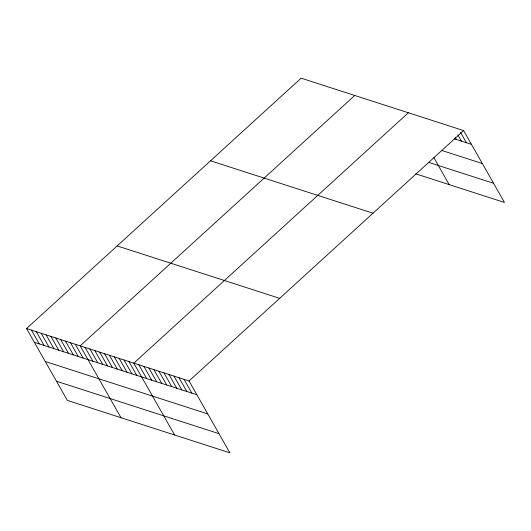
<?xml version="1.0" encoding="UTF-8"?>
<svg xmlns="http://www.w3.org/2000/svg" width="531" height="531" viewBox="0 0 531 531"><rect width="100%" height="100%" fill="white"/><g stroke="black" fill="none" stroke-linecap="round" stroke-linejoin="round"><path stroke-width="0.8" d="M26.55 328.55L189.049 380.966L229.877 452.83L67.377 400.414L26.55 328.55L301.123 78.17L463.623 130.586L504.45 202.45L415.773 173.843M354.748 95.467L80.174 345.847L121.002 417.711M408.372 112.764L133.799 363.144L174.626 435.008M189.049 380.966L463.623 130.586M454.237 138.817L471.455 144.372M442.164 150.578L482.347 163.541M428.563 162.32L493.564 183.288M210.515 160.793L373.014 213.216M117.159 245.919L279.664 298.342M34.382 342.329L196.882 394.752M45.268 361.498L207.774 413.921M56.485 381.245L218.991 433.668M460.563 132.411L466.43 142.753M457.888 134.927L461.412 141.133M455.213 137.443L456.388 139.514M433.827 157.561L449.199 184.629M184.031 379.346L191.857 393.132M179.007 377.727L186.839 391.513M173.982 376.107L181.814 389.893M168.964 374.488L176.79 388.274M163.94 372.868L171.772 386.654M158.915 371.249L166.747 385.028M153.89 369.629L161.723 383.409M148.872 368.01L156.698 381.789M143.848 366.383L151.68 380.169M138.823 364.764L146.656 378.55M128.927 361.571L136.759 375.357M124.048 359.998L131.88 373.784M119.176 358.425L127.009 372.211M114.304 356.852L122.13 370.638M109.426 355.285L117.258 369.065M104.554 353.712L112.38 367.492M99.675 352.139L107.508 365.919M94.803 350.566L102.629 364.346M89.925 348.993L97.757 362.773M85.053 347.42L92.879 361.206M75.302 344.274L83.128 358.06M70.424 342.701L78.256 356.487M65.552 341.128L73.384 354.914M60.673 339.555L68.506 353.341M55.801 337.981L63.634 351.768M50.923 336.408L58.755 350.195M46.051 334.835L53.883 348.621M41.172 333.262L49.005 347.048M36.3 331.696L44.133 345.475M31.422 330.123L39.254 343.902"/></g></svg>
